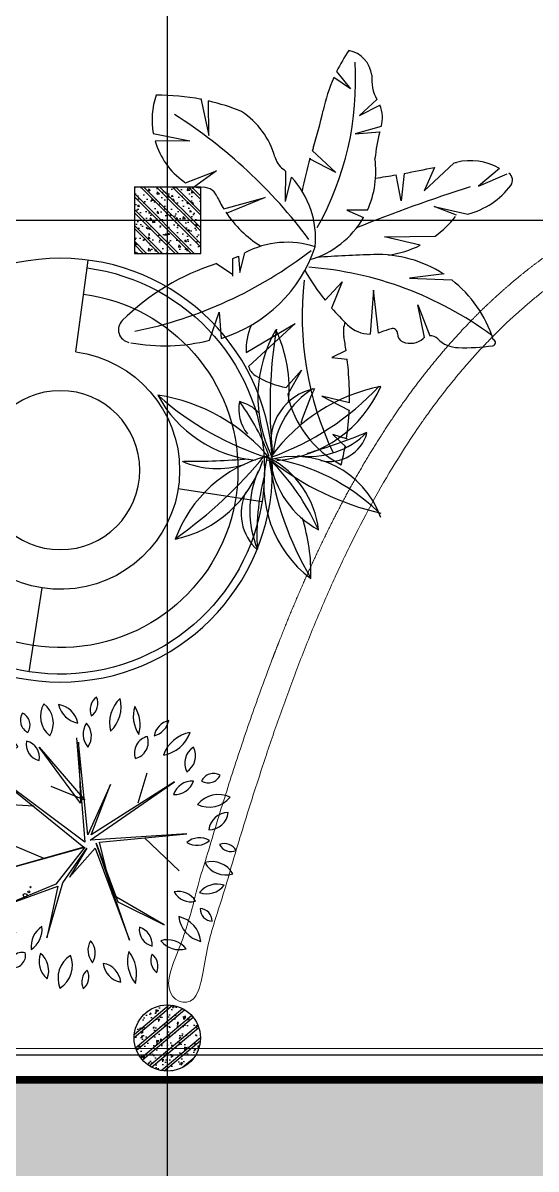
# Model space of a CAD drawing. Header units: millimetres. Extents: x -1030105 to 906887, y -616134 to 1220667.
# Drawn here: x -77481 to -73610, y 503731 to 512385 of the extents above; entities that cross this region are included whole.
import ezdxf
from ezdxf.enums import TextEntityAlignment as Align

# ---------------------------------------------------------------- set-up
doc = ezdxf.new("R2010")
doc.units = ezdxf.units.MM
doc.header["$MEASUREMENT"] = 0
for name, pattern in [('CENTER', [2, 1.25, -0.25, 0.25, -0.25]), ('DASH', [0.35, 0.25, -0.1]), ('DASHED', [0.75, 0.5, -0.25])]:
    doc.linetypes.add(name, pattern=pattern)
for name, color, linetype in [('A-Column', 4, 'Continuous'), ('A-Furniture', 143, 'Continuous'), ('A-Tree', 98, 'Continuous'), ('XR-BC-zColumn$0$LBC - BEACH CLUB - 240809 DG Rev$0$DA-WALL-PATT', 8, 'Continuous'), ('XR-BC-zColumn$0$LBC - BEACH CLUB - 240809 DG Rev$0$LBC - BEACH CLUB - COLUMN$0$Col 2FL$0$Col 2FL$0$S-Hatch', 8, 'Continuous')]:
    doc.layers.add(name, color=color, linetype=linetype)
doc.layers.add('A-Door', color=33, linetype='Continuous', lineweight=9)
doc.layers.add('A-Wall', color=6, linetype='Continuous', lineweight=9)
doc.styles.add('Arial_Bold', font='arialbd.ttf')

# ---------------------------------------------------------------- blocks, each defined once
blk = doc.blocks.new('ggsr4')
for p, q in [((141787.6149441784, 1126238.817089227), (141657.8879511586, 1126865.531463788)), ((141076.6590615175, 1125540.14210786), (140402.4667030057, 1125677.972927699)), ((142851.3606173397, 1125539.928583934), (143478.0749919012, 1125669.655576955)), ((142131.9316535657, 1124472.179586343), (142247.0520983315, 1123842.618403299))]:
    blk.add_line(p, q)
at = {"color": 0}
blk.add_circle((141970.0435281128, 1125357.5), 599.9999999999999, dxfattribs=at)
for centre, radius in [((141970.0435281128, 1125357.5), 1540.00000000025), ((141970.0435281125, 1125357.5), 1339.99999999988), ((141970.0435281126, 1125357.5), 899.9999999999624)]:
    blk.add_arc(centre, radius, 280.3625194718198, 168.445755736179, dxfattribs=at)
at = {"layer": 'A-Furniture', "color": 8, "linetype": 'Continuous', "ltscale": 50}
blk.add_line((142247.0520983316, 1123842.618403298), (142257.8446400284, 1123783.597042388), dxfattribs=at)
blk.add_circle((141970.0435281126, 1125357.5), 1600, dxfattribs=at)
blk.add_arc((141970.0435281125, 1125357.5), 1540.000000000074, 280.3625194718198, 168.445755736179, dxfattribs=at)
blk = doc.blocks.new('FUR')
at = {"layer": 'A-Furniture', "color": 8, "linetype": 'DASH', "lineweight": 9, "ltscale": 1000, "const_width": 50}
blk.add_lwpolyline([(-33574.116996225, 38198.03701352875), (-3.274180926382542e-10, 38211.88251353393), (0, 0), (-7049.126603505938, -1.164153218269348e-10, -0.3011393681377011), (-23981.73349209089, -18888.11748647457), (-49064.43265007329, -18888.11748647457, -0.06124952190979967), (-52473.9447657284, -15923.13210822688), (-52473.9447657284, -15923.13210822688, -0.127607782766149), (-56769.0085550223, -7888.247632739716), (-57047.06649999994, -6235.426486474578, -0.1924218543560013), (-53256.03130311794, 9916.925028712954), (-55726.52506250713, 11649.12232822133, -0.09220963238652186), (-52805.8425345454, 17542.93784715806, -0.09579334497253111), (-54512.04080293298, 23938.01559452759, -0.1077169431674273), (-53957.97341630229, 28268.68321032356, -0.2285839789093287), (-47025.84992466056, 33492.16687116434, 0.2045490622853214), (-42688.61020563537, 36230.61212708103, 0.1311708844373413), (-42047.51066320275, 38025.4441493589, -0.3035398224954187), (-39524.66233420366, 41042.55836063065, -0.3273425619805889)], format="xyb", close=True, dxfattribs=at)
at = {"layer": 'A-Furniture', "xscale": -1, "rotation": 182.8269729975592}
blk.add_blockref('ggsr4', (-229801.818794924, 1102697.485876714), dxfattribs=at)
blk = doc.blocks.new('TƯỜNG NÔI THẤT')
at = {"layer": 'A-Wall'}
blk.add_rational_spline([(27520.07527750866, 4411.591091000941), (28595.87712050865, 4572.390924306121), (29644.61915866718, 4861.088567511411), (30651.15349265076, 5273.514107828029), (30678.1185857127, 5212.517315275152), (30705.08367880026, 5151.52052273252), (30732.04877188783, 5090.523730189889), (29709.10828477227, 4670.89963004028), (28643.15646410614, 4377.235976134776), (27549.64078738025, 4213.788460518233), (26101.40079037832, 3957.33141718246), (22438.48945275813, 3308.696236831369), (21395.55378024629, -418.1772644394077), (20764.97347645921, -2671.521441407735), (20709.21515702452, -2630.95824437344), (20642.024129788, -2615.475059987744), (20574.13704905169, -2627.545992384432), (20628.92193553306, -2415.548341866117), (20685.54598248836, -2213.20317934046), (20802.65055136415, -1801.446663992247), (20863.19432890126, -1592.079624931561), (20987.53854205797, -1176.313692450291), (21051.33878620891, -969.9146889667027), (21183.81280298569, -561.8735594047466), (21252.48629608827, -360.2311797323637), (21396.35847528599, 36.5173383532092), (21471.55684837469, 231.6240006643347), (21630.17442561308, 613.5199814792722), (21713.59345252646, 800.310271857772), (21862.25348660808, 1105.908327169484), (21924.82646559713, 1227.425575917354), (22055.17236039402, 1465.169754122966), (22122.94543323718, 1581.39696743479), (22264.26725133293, 1807.953189966734), (22337.81631566302, 1918.282492805971), (22491.26719630798, 2132.405172081897), (22571.16952838469, 2236.1987548701), (22737.89293639144, 2436.574494925095), (22824.71469000148, 2533.156620128546), (23005.81370286734, 2718.392926616827), (23100.09164186478, 2807.046682062093), (23247.92513444315, 2933.912829102948), (23298.52069028911, 2975.359255428542), (23375.9724644197, 3035.796886322554), (23402.04942682324, 3055.654090196709), (23441.55935056678, 3084.997662548325), (23454.79506953554, 3094.705147836823), (23481.39878921022, 3113.971172514604), (23494.76888951163, 3123.531086707721), (23525.69658477524, 3145.362957993872), (23543.29397930889, 3157.578641678439), (23599.07768433825, 3195.66732043121), (23637.62285791595, 3221.057706725551), (23796.69770256995, 3322.248634149088), (23920.92878020226, 3393.009614545619), (24176.50738991801, 3524.597018643282), (24307.85601011843, 3585.425051162951), (24576.61661057638, 3698.490820015315), (24714.02978952925, 3750.729254017817), (25035.26413915442, 3862.286608741735), (25220.80725880746, 3919.142872597324), (25598.35685225674, 4023.429750639945), (25790.36518857321, 4070.859788694885), (26178.81519913654, 4158.969020969002), (26375.25773087988, 4199.647527605761), (26770.53016057138, 4276.852473796462), (26969.36039447979, 4313.378446053714), (27283.83608768792, 4369.831050672336), (27399.37868782689, 4390.291361049283), (27514.76697948054, 4410.72453522915)], [0.9999999999999999, 0.9951853748642641, 0.9951853748642641, 0.9999999999999999, 1, 1, 1, 0.995169425987416, 0.995169425987416, 0.9999999999999999, 1, 1, 1, 1, 0.9467356741731842, 0.9467356741731842, 1, 1, 1, 1, 1, 1, 1, 1, 1, 1, 1, 1, 1, 1, 1, 1, 1, 1, 1, 1, 1, 1, 1, 1, 1, 1, 1, 1, 1, 1, 1, 1, 1, 1, 1, 1, 1, 1, 1, 1, 1, 1, 1, 1, 1, 1, 1, 1, 1, 1, 1, 1, 1, 1], degree=3, knots=[0, 0, 0, 0, 0.2405102445079637, 0.2405102445079637, 0.2405102445079637, 1.240510244507964, 1.240510244507964, 1.240510244507964, 1.481418997078811, 1.481418997078811, 1.481418997078811, 4130.569281103339, 10444.83526605278, 10444.83526605278, 10444.83526605278, 10445.6401693434, 10445.6401693434, 10445.6401693434, 11011.8907390726, 11011.8907390726, 11600.9880989447, 11600.9880989447, 12190.08545881681, 12190.08545881681, 12779.18281868892, 12779.18281868892, 13368.28017856102, 13368.28017856102, 13957.37753843313, 13957.37753843313, 14358.91276974955, 14358.91276974955, 14760.44800106597, 14760.44800106597, 15161.98323238239, 15161.98323238239, 15563.51846369881, 15563.51846369881, 15965.05369501523, 15965.05369501523, 16366.58892633165, 16366.58892633165, 16569.23715148006, 16569.23715148006, 16670.56126405427, 16670.56126405427, 16721.22332034137, 16721.22332034137, 16771.88537662847, 16771.88537662847, 16837.880819917, 16837.880819917, 16979.92268348018, 16979.92268348018, 17417.52037294608, 17417.52037294608, 17855.11806241199, 17855.11806241199, 18292.71575187789, 18292.71575187789, 18859.53921317009, 18859.53921317009, 19426.36267446229, 19426.36267446229, 19993.18613575449, 19993.18613575449, 20560.00959704669, 20560.00959704669, 20888.9940163991, 20888.9940163991, 20888.9940163991, 20888.9940163991], dxfattribs=at)
blk = doc.blocks.new('CAY8')
at = {"color": 0, "linetype": 'ByBlock'}
for centre, radius in [((308.871727297048, 634.0487209166113), 2.81873166861981), ((331.5741172537182, 627.7466843330785), 4.545372486394402), ((350.4927755512927, 612.6217852167556), 8.822843673474523)]:
    blk.add_circle(centre, radius, dxfattribs=at)
blk = doc.blocks.new('12PPLT11')
at = {"color": 0, "linetype": 'ByBlock'}
for p, q in [((-0.04409608227797435, 0.3483338719713629), (-0.0159519989446153, -0.0034782946952987)), ((-0.1695719156113071, 0.3166707053046594), (-0.0159519989446153, 0.1384192053046434)), ((-0.03002408227791875, 0.127864871971326), (-0.1695719156113071, 0.3166707053046594)), ((-0.03706008227789681, 0.334261371971337), (-0.03002408227791875, 0.127864871971326)), ((-0.005397998944658866, 0.02114853863798771), (-0.03706008227789681, 0.334261371971337)), ((-0.3185010822779759, 0.2228541219713236), (-0.01946999894460077, -0.01989621136198139)), ((-0.0159519989446153, -0.0034782946952987), (-0.3185010822779759, 0.2228541219713236)), ((0.001638084388794425, 0.003557955304671623), (0.2865970843887453, 0.200572705304694)), ((0.2865970843887453, 0.200572705304694), (0.005156084388772797, 0.02114853863798771)), ((0.1635491677220671, 0.1290376219713494), (0.1940385843887569, 0.2310631219712889)), ((-0.0159519989446153, 0.1384192053046434), (-0.1297010822779612, 0.1841547886379828)), ((0.07082566772203336, 0.19119103863801), (-0.005397998944658866, 0.02114853863798771)), ((0.005156084388772797, 0.02114853863798771), (0.07082566772203336, 0.19119103863801)), ((-0.1870794156112652, 0.1184832053046989), (-0.283238415611315, 0.1243467886380358)), ((0.3276405010553916, 0.02466662197130631), (0.001638084388794425, 0.003557955304671623)), ((0.03330016772201816, -0.0034782946952987), (0.3276405010553916, 0.02466662197130631)), ((0.1846572510553486, 0.01176687197136062), (0.3019243343886799, -0.0996402946953765)), ((-0.3665805822779404, -0.1172309613619973), (-0.0159519989446153, -0.01989621136198139)), ((-0.01946999894460077, -0.01989621136198139), (-0.3665805822779404, -0.1172309613619973)), ((-0.1507265822779047, -0.05976829469537392), (-0.283238415611315, -0.0034782946952987)), ((-0.0159519989446153, -0.01989621136198139), (-0.1132836656112204, -0.1442032113619689)), ((-0.08983024894462233, -0.1406850446953172), (-0.008915998944651449, -0.02341437802863311)), ((-0.0675494989445724, -0.1207490446953727), (0.01922808438871471, -0.02341437802863311)), ((-0.008915998944651449, -0.02341437802863311), (-0.0675494989445724, -0.1207490446953727)), ((0.01922808438871471, -0.02341437802863311), (0.1341498343887295, -0.3330090446953307)), ((0.02274616772206173, -0.006996461362007267), (0.09545175105541404, -0.2040112946953059)), ((0.1341498343887295, -0.3330090446953307), (0.02274616772206173, -0.006996461362007267)), ((0.0778616677221251, -0.1805571280286813), (0.03330016772201816, -0.0034782946952987)), ((-0.1132836656112204, -0.1442032113619689), (-0.2973929989445878, -0.2216018780286504)), ((-0.2973929989445878, -0.2216018780286504), (-0.1062476656112494, -0.1512394613619676)), ((-0.1437730822779031, -0.3259727946953035), (-0.08983024894462233, -0.1406850446953172)), ((-0.1062476656112494, -0.1512394613619676), (-0.1437730822779031, -0.3259727946953035)), ((0.2514169177220467, -0.2814099613620158), (0.0778616677221251, -0.1805571280286813)), ((0.09545175105541404, -0.2040112946953059), (0.2514169177220467, -0.2814099613620158))]:
    blk.add_line(p, q, dxfattribs=at)
for centre, radius, start, end in [((0.05434758438878617, 0.4430904553046844), 0.05243733333333332, 125.4093320015279, 202.7100879987564), ((-0.024407165611251, 0.4655842053046513), 0.05243733333333332, 305.409332001528, 22.71008799875637), ((0.1814316677221086, 0.3992276219713347), 0.1137750833333333, 133.8116859996644, 194.3077339994046), ((-0.007579748944635867, 0.4532126219713177), 0.1137750833333333, 313.8116859996644, 14.3077339994046), ((-0.1878847489446116, 0.4071567053046294), 0.04510308333333333, 146.8150689989245, 244.0193430010408), ((-0.2453901656112905, 0.3912984553046215), 0.04510308333333333, 326.8150689989245, 64.01934300104078), ((-0.08176558227796704, 0.420931788638029), 0.08348141666666667, 149.4737229994703, 231.7585849989431), ((-0.2053491656113238, 0.3977677053046307), 0.08348141666666667, 329.4737229994703, 51.7585849989431), ((-0.02436366561131109, 0.4785027053046633), 0.08172058333333332, 192.3059549989146, 259.6848969995538), ((-0.1188395822779285, 0.3806856219713097), 0.08172058333333332, 12.30595499891467, 79.68489699955371), ((0.2617562510554379, 0.4217917886380178), 0.1143496666666667, 163.4642289982347, 212.7905639989496), ((0.05600716772210035, 0.3924089553046883), 0.1143496666666667, 343.4642289982347, 32.79056399894964), ((0.04495741772211659, 0.3605282886380223), 0.06638033333333333, 145.5247849991495, 220.8327339997949), ((-0.05998941561131232, 0.3546998719712917), 0.06638033333333333, 325.5247849991495, 40.83273399979491), ((0.200975001055447, 0.4205376219713344), 0.0671975, 284.1003569999932, 348.4650159990404), ((0.2831860843887171, 0.3419275386379752), 0.0671975, 104.1003569999932, 168.4650159990404), ((-0.2939323322779117, 0.2921076219713541), 0.05821033333333332, 25.45365099960478, 116.6851970002433), ((0.2086239177220932, 0.2974604553047016), 0.05733175, 103.8913860003663, 198.9039470001594), ((0.1406201677220906, 0.3345408719713419), 0.05733175, 283.8913860003663, 18.90394700015941), ((0.3598354177220173, 0.250708288638009), 0.1178019166666666, 100.3005050002654, 160.4476489979855), ((0.2277621677220623, 0.40603612197134), 0.1178019166666666, 280.3005050002654, 340.4476489979855), ((-0.2833924156112744, 0.3263592886380025), 0.081791, 183.318928997754, 263.1903649993824), ((-0.3747442489445802, 0.2404101219713652), 0.081791, 3.318928997754036, 83.1903649993824), ((-0.2675138322779276, 0.3691355386380337), 0.05821033333333332, 205.4536509996048, 296.6851970002433), ((-0.1574909156112199, 0.326555455304657), 0.05570899999999999, 168.8066020017208, 257.6390980000355), ((-0.224065748944561, 0.2829521219713342), 0.05570899999999999, 348.8066020017208, 77.6390980000354), ((0.3845051677220681, 0.2631555386379887), 0.06404974999999999, 122.5817349989141, 207.1799880000926), ((0.2930371677221117, 0.2878682053046759), 0.06404974999999999, 302.5817349989142, 27.17998800009267), ((-0.3769142489445656, 0.2481650386380068), 0.03687258333333333, 163.4933460002688, 274.4697340005599), ((-0.409393665611212, 0.2218811219713643), 0.03687258333333333, 343.4933460002688, 94.46973400055995), ((0.3454191677220635, 0.1362267886379982), 0.06633966666666666, 86.02821899989966, 161.3697620011935), ((0.2871507510553784, 0.2235999553046781), 0.06633966666666666, 266.0282189998997, 341.3697620011936), ((0.4176426677220206, 0.1840275386380199), 0.04460749999999999, 59.98145399876235, 155.6675900021344), ((0.399313917722111, 0.2410311219713037), 0.04460749999999999, 239.9814539987623, 335.6675900021344), ((-0.3989077489445663, 0.08020112197135632), 0.08471958333333332, 69.72013800043797, 135.6489100009364), ((-0.4301238322778929, 0.2188924553046832), 0.08471958333333332, 249.720138000438, 315.6489100009364), ((-0.3491485822779623, 0.1264337886379963), 0.06314383333333333, 22.57230599832171, 98.33354300052417), ((-0.2999935822779207, 0.213148538637995), 0.06314383333333333, 202.5723059983217, 278.3335430005242), ((0.4344767510553993, 0.0653373719713386), 0.09187275, 64.73526299976963, 140.5781150001319), ((0.4027173343887398, 0.2067636219713336), 0.09187275, 244.7352629997696, 320.5781150001318), ((-0.4111429156113218, 0.1333121219713576), 0.07996766666666667, 210.9482359987117, 290.5783939994005), ((-0.4516179989445845, 0.01732262197131718), 0.07996766666666667, 30.9482359987117, 110.5783939994005), ((0.4672332510553971, 0.03076528863800831), 0.06592175, 90.25287399973678, 173.5220829983265), ((0.4014415010553876, 0.1041237053046871), 0.06592175, 270.2528739997368, 353.5220829983265), ((-0.4458463322779451, 0.05967703863802853), 0.06300191666666666, 224.2576500004793, 288.5926609999777), ((-0.4708814156113021, -0.04400487802865882), 0.06300191666666666, 44.25765000047925, 108.5926609999777), ((0.3703698343887254, -0.05344996136199143), 0.06502333333333332, 58.87476399947934, 131.2135239983133), ((0.3611393343887812, 0.05112703863801471), 0.06502333333333332, 238.8747639994794, 311.2135239983133), ((-0.3733484989445515, 0.04283153863798361), 0.06992266666666666, 240.5094850007264, 309.2919899988486), ((-0.3634898322778781, -0.07214696136196608), 0.06992266666666666, 60.50948500072646, 129.2919899988486), ((0.4770610843887724, 0.009814455304649528), 0.04464991666666666, 208.1981359996358, 292.1917869995008), ((0.4545749177220912, -0.05262612802863487), 0.04464991666666666, 28.19813599963577, 112.1917869995009), ((-0.3813518322779075, -0.1379567946952989), 0.09234183333333335, 100.8761590000109, 165.4479129982681), ((-0.4881549156112897, -0.02407187802867838), 0.09234183333333335, 280.8761590000109, 345.447912998268), ((0.4592742510553762, -0.03232529469534029), 0.08137058333333333, 209.1951969987626, 286.7189009994869), ((0.4116491677220964, -0.1499477113620458), 0.08137058333333333, 29.19519699876264, 106.7189009994869), ((-0.4068282489446347, -0.2036111280286832), 0.07279833333333333, 54.97446300017218, 151.3792250010594), ((-0.4289492489446047, -0.109125711361969), 0.07279833333333333, 234.9744630001721, 331.3792250010594), ((0.4293947510553835, -0.2198573780286779), 0.07530733333333332, 71.37116599942652, 141.7535400009083), ((0.3943076677220461, -0.1018769613620236), 0.07530733333333332, 251.3711659994265, 321.7535400009083), ((-0.3462229156112855, -0.1535553780286705), 0.06249758333333334, 267.1724340003306, 337.236468999614), ((-0.2916762489445546, -0.2401590446953321), 0.06249758333333334, 87.17243400033057, 157.236468999614), ((0.3003038343887283, -0.2335269613619744), 0.06442966666666666, 28.80716499953392, 103.9198800004392), ((0.3412605843886993, -0.1399431280286763), 0.06442966666666666, 208.8071649995339, 283.9198800004392), ((-0.3944963322779813, -0.2736659613620134), 0.05835274999999999, 71.81924599980185, 140.0817599987332), ((-0.421043582277882, -0.1807817113619876), 0.05835274999999999, 251.8192459998019, 320.0817599987332), ((0.4147226677221241, -0.2277722946953702), 0.04222583333333333, 179.2557220021193, 267.6286589995032), ((0.3707532510553548, -0.2694134613619781), 0.04222583333333333, 359.2557220021192, 87.62865899950317), ((-0.296434582277918, -0.307076711362015), 0.06498733333333333, 113.47529200124, 203.4559599996687), ((-0.3819396656112986, -0.2733360446953554), 0.06498733333333333, 293.47529200124, 23.45595999966874), ((0.396700584388789, -0.2431779613619938), 0.0967875, 186.54868600067, 256.8911319995395), ((0.2785930010553557, -0.3484816280286509), 0.0967875, 6.54868600067002, 76.89113199953944), ((-0.3360968322779172, -0.2936292946953358), 0.08883749999999999, 271.6327640001786, 352.0267889979866), ((-0.2455868322779224, -0.3947534613619723), 0.08883749999999999, 91.63276400017855, 172.0267889979866), ((-0.1170221656112673, -0.3550754613619915), 0.07992766666666666, 122.8873140000795, 186.7253339983677), ((-0.2397997489446198, -0.2973172946953753), 0.07992766666666666, 302.8873140000795, 6.725333998367705), ((0.2261086677220874, -0.2966867113619855), 0.05859191666666665, 173.6499809978664, 254.651444999303), ((0.1523675010554371, -0.346708544695332), 0.05859191666666665, 353.6499809978664, 74.651444999303), ((0.05743191772206302, -0.3677345446953382), 0.06279416666666666, 148.7876610017853, 221.5977109985612), ((-0.0432319156112726, -0.3768827113619864), 0.06279416666666666, 328.7876610017854, 41.5977109985612), ((0.3027370010554549, -0.2848042946953342), 0.08059875, 218.6962139995009, 286.2415449998232), ((0.2623744177220715, -0.4125760446952995), 0.08059875, 38.6962139995009, 106.2415449998232), ((-0.2261904989445611, -0.4156024613619707), 0.04104691666666667, 76.54190600001937, 193.4774259998473), ((-0.2565539989445824, -0.3852491280286472), 0.04104691666666667, 256.5419060000193, 13.4774259998473), ((-0.09402816561123473, -0.4049786280286582), 0.07587533333333334, 159.1169870000139, 230.3606239999304), ((-0.2133241656113043, -0.4363617113620251), 0.07587533333333334, 339.1169870000139, 50.36062399993038), ((-0.01558799894461771, -0.4613768780286875), 0.09055483333333332, 122.1169889999252, 201.7275270020464), ((-0.147852748944608, -0.4182029613620273), 0.09055483333333332, 302.1169889999251, 21.72752700204642), ((0.2511479177220437, -0.4026752113620091), 0.1233375833333333, 165.2071099987095, 218.3217489999709), ((0.0351348343887139, -0.4476627113619998), 0.1233375833333333, 345.2071099987095, 38.32174899997089), ((0.2598737510553448, -0.4013252113620354), 0.05361883333333333, 156.775419000459, 231.2879719996091), ((0.1770663343887691, -0.4220201280286631), 0.05361883333333333, 336.7754190004591, 51.28797199960912), ((0.1166494177221082, -0.4051363780286863), 0.07050225, 185.3195600014627, 260.4189679995899), ((0.03471625105544263, -0.4811915446953492), 0.07050225, 5.319560001462722, 80.41896799958994), ((0.02581150105539365, -0.4742419613620257), 0.05212266666666666, 129.7475050001382, 206.0709009984855), ((-0.05433524894465336, -0.457073461361972), 0.05212266666666666, 309.7475050001382, 26.07090099848551)]:
    blk.add_arc(centre, radius, start, end, dxfattribs=at)
blk = doc.blocks.new('C2')
at = {"layer": 'A-Tree', "color": 8}
for centre, radius, start, end in [((597.8066810533492, 647.4478162748856), 512.9644939609045, 150.2411395785226, 205.8089924024951), ((1840.520802863575, 614.663511470193), 1710.013328275341, 170.2399811561488, 186.1147769933549), ((-319.6332879893016, 679.0836772795301), 522.1291424384847, 354.3326332317999, 25.28039436258732), ((-394.1196820032856, -16.28424253803678), 678.7830739472802, 39.14999690914021, 81.38898289978646), ((119.8017681216515, 874.5129376781988), 467.1576890094693, 208.0484010644241, 264.6491229276512), ((473.6763151883424, 1516.111589349457), 1152.672504959493, 228.5744525952278, 252.384215517872), ((339.0637494305702, 477.7074091385002), 205.6003621570023, 101.4267094931179, 190.9876748326544), ((-212.9250783589523, 1393.706720260845), 1033.274465553102, 289.6317747364299, 316.9415872008503), ((678.9583471508013, 29.49553686170839), 671.2071327478785, 101.2486208017848, 143.9898653391894), ((460.7013213895043, 408.7795932609588), 318.5844515836241, 121.9055202391609, 175.1858926215441), ((119.8017681216515, 874.5129376781988), 467.1576890094693, 274.4072576754843, 336.4430840679565), ((1238.200356553214, 234.6638037646771), 1039.70912533752, 154.6853166608095, 162.4500908880103), ((161.3379898599887, 602.3140435382957), 148.8271279052569, 169.1166209036329, 218.9555886236376), ((-17.29247572167515, 489.9658467163681), 144.1551195271773, 42.83736663617832, 76.97863792041294), ((-675.6265686209008, 122.8727199833374), 857.8705761906325, 20.51383794556775, 36.02424014850644), ((278.738285768326, 727.5477068470209), 304.278219035058, 261.6388708216413, 315.6255062312309), ((-362.4759722851959, 2596.584024063079), 2251.977424759328, 286.3355012364549, 292.4150150611594), ((354.8739890010984, 551.3400760767981), 146.7974213737446, 257.3556793837414, 344.3532487187752), ((-319.6332879893016, 679.0836772795301), 522.1291424384847, 330.7697376170311, 331.9367160107736), ((240.827546373308, -57.77903458592482), 496.9278064683223, 104.1284180658103, 160.1467714826719), ((-321.3298327564044, 547.7226396792103), 446.9018688599547, 282.2423311989974, 341.7320937913137), ((-1212.861913616427, 1507.635573408741), 1708.312600899444, 305.4463593761205, 320.7381539293926), ((-67.36023888764612, 715.2663625454297), 337.6292509965691, 246.7315023999685, 287.3970904032515), ((-189.9491252961816, 3449.078696529206), 3043.983831225277, 269.91002825064, 274.5019943887826), ((553.2720437054159, 318.8653606564039), 446.3301478634169, 166.3602607862572, 232.9473873304876), ((222.8508834598761, 78.65597689687274), 344.823888887098, 19.43419249484991, 107.435705152585), ((-34.96195786917815, 106.5881998699042), 350.9507541514024, 6.507278463115689, 62.36089659900944), ((1308.343660235485, 576.0264644791023), 1192.382886922759, 188.0958949225132, 210.722578142023), ((486.077814778153, 461.5422813013429), 359.2264137293816, 188.5552242675603, 241.3288961956136), ((-509.9640583559885, -226.3472040423658), 903.3571745151023, 24.75992225526024, 44.64727991474892), ((776.6502670997143, 1214.233641913161), 1030.057604216278, 231.5416259423199, 257.1763624081367), ((18.22038746716134, -322.4153765899828), 747.4321797232111, 46.14831984268555, 80.37107364285058), ((423.9871086181593, 217.0607059827889), 369.8270333400882, 155.9892964331983, 202.8399613678449), ((921.5218744179001, 133.2178408322507), 840.488187284618, 165.0603950652925, 184.073746994936), ((207.7481049136404, 208.9563885416137), 186.2569995667042, 154.5275994809214, 228.0163014909153), ((-394.1196820032856, -16.28424253803678), 678.7830739472802, 358.2221592825441, 17.85830694949557)]:
    blk.add_arc(centre, radius, start, end, dxfattribs=at)
blk = doc.blocks.new('CAYMB 10')
at = {"layer": 'A-Tree', "color": 8}
for p, q in [((238.715650649654, 579.6182638052269), (176.2852105110796, 621.9426230803365)), ((186.5644689614419, 644.1267185458564), (238.715650649654, 579.6182638052269)), ((-325.4732582218421, 543.3802454902325), (-294.8787547032553, 403.6489095685538)), ((-294.8787547032553, 403.6489095685538), (-296.0700989094476, 533.3855430782423)), ((338.564589164569, 539.16627220792), (273.4787241728045, 478.8985422675032)), ((273.4787241728045, 478.8985422675032), (351.6973314038187, 519.0277307261131)), ((354.6887124035857, 436.4759908806882), (256.0971874112147, 409.436666262045)), ((-504.6410117267806, 410.2891123816371), (-367.1667000502202, 382.5110154846916)), ((256.0971874112147, 409.436666262045), (349.4150796181493, 417.0474113345845)), ((-367.1667000502202, 382.5110154846916), (-497.7112205417216, 381.2806026079925)), ((183.0947374099342, 263.5667217111913), (84.90115182858426, 315.0707048501936)), ((95.00687250689953, 345.8953323567985), (183.0947374099342, 263.5667217111913)), ((-382.8970907971379, 224.2380090198712), (-266.6688206082326, 269.7755907949759)), ((-266.6688206082326, 269.7755907949759), (-353.1145183928893, 206.6125474648434)), ((-5.726964698173106, 153.5171867363388), (-4.586229609965812, 268.6250645958353)), ((441.2394350631512, 260.0119577894802), (429.9125403692451, 155.9008114330354)), ((516.8202095194138, 194.1048419061699), (628.9105254643946, 299.2352224754868)), ((555.2693992947607, 282.7517265723436), (516.8202095194138, 194.1048419061699)), ((800.4230135336256, 279.0056476828177), (721.9223257167323, 211.4703137571923)), ((-5.726964698173106, 153.5171867363388), (16.58627978124423, 245.8723320083227)), ((429.9125403692451, 155.9008114330354), (410.6450369797385, 254.5554818508099)), ((721.9223257167323, 211.4703137571923), (830.1820690810855, 258.7901719139772)), ((-239.0395701728121, 125.7578780322219), (-83.30427484225947, 169.3706028317101)), ((-83.30427484225947, 169.3706028317101), (-230.1945371221227, 108.2228984822286)), ((639.1660111839155, 102.2385455899639), (555.0595933263976, 135.0622490113601)), ((555.0595933263976, 135.0622490113601), (681.5390205197909, 106.4200763733825)), ((224.8104241719266, 121.1698715304956), (287.8681593717483, 92.92873885919107)), ((302.5589965510007, 121.1698715304956), (224.8104241719266, 121.1698715304956)), ((367.3390138906543, 20.45014999277191), (557.821376568143, 22.51869702967815)), ((502.3600309251924, -11.08403195551364), (367.3390138906543, 20.45014999277191)), ((-178.1426882858214, -114.288502944808), (-159.5715427216055, -40.07258242834359)), ((-204.9676791954407, -122.5347193139023), (-266.8714977428608, -81.30365087109385)), ((-204.9676791954407, -61.71889313741121), (-183.3013383952493, -52.44190028059529)), ((-204.196477882826, -127.3310654973029), (-204.9676791954407, -61.71889313741121)), ((-183.3013383952493, -52.44190028059529), (-178.1426882858214, -114.288502944808)), ((592.8495588197547, -119.3980054862914), (461.1993036085332, -135.8390776687302)), ((143.0218579590146, -218.2304025689373), (207.4288874103659, -149.7314513499732)), ((207.4288874103659, -149.7314513499732), (167.9309039485815, -248.3851391418721)), ((461.1993036085332, -135.8390776687302), (620.7195718503935, -142.2139893168933)), ((325.6233271286619, -180.9892968822387), (312.6852061285172, -346.4441596715478)), ((344.8166955182969, -342.6124404388829), (325.6233271286619, -180.9892968822387)), ((492.4860668478213, -236.5587992064538), (537.8115905059676, -353.2512321577524)), ((517.8181643989083, -359.7277302780421), (492.4860668478213, -236.5587992064538)), ((-292.6647569071356, -369.9211299706367), (-256.5541889067972, -263.7511294005672)), ((-256.5541889067972, -263.7511294005672), (-248.3003521786304, -362.705690089264)), ((-154.7948591960012, -416.325845527288), (30.13723149732687, -306.0206752118538)), ((30.13723149732687, -306.0206752118538), (-145.4918600437231, -469.1739831443992)), ((222.3969005242834, -408.9304565185448), (169.1895109322213, -434.5251517113065)), ((169.1895109322213, -434.5251517113065), (226.6550938068394, -441.4842379083857)), ((-3.263954783440568, -548.2255597366602), (54.47138149777311, -483.1484652950312)), ((54.47138149777311, -483.1484652950312), (2.097332070159609, -573.529118141334)), ((130.9501344540622, -580.3950924625387), (235.0827775355865, -635.3031904057134)), ((235.6481149397878, -606.5453954523546), (130.9501344540622, -580.3950924625387)), ((172.6658212160692, -726.2650370134506), (223.3993703480519, -774.2839783391682)), ((227.2855263771635, -743.4153645457118), (172.6658212160692, -726.2650370134506))]:
    blk.add_line(p, q, dxfattribs=at)
for centre, radius, start, end in [((779.4988287719461, 355.9101373694721), 659.2722902632004, 146.0189635815314, 154.0763021309827), ((209.9180833415012, 616.2268724779133), 110.5597618613785, 7.543113912344272, 78.04736568714452), ((-871.4777567913261, 608.5862301258021), 1129.855552588643, 330.67245302648, 3.641032922973614), ((779.4988287719461, 355.9101373694721), 659.2722902632004, 156.201305661175, 167.6168316650024), ((478.4198393823172, 616.0173225902254), 159.5793688367412, 174.706298392514, 208.7889803306433), ((-221.7666346176411, 462.5324904182926), 287.6582760387117, 161.2205659913778, 190.4639080002395), ((-484.4715234372707, -269.5221160924993), 824.7155909276798, 78.82497402445534, 90.66972910121446), ((-484.4715234372707, -269.5221160924993), 824.7155909276798, 67.69490835147803, 76.79451232428683), ((-1459.690843628166, -1138.771680419974), 1923.468895043192, 36.70351893037481, 57.46954700200074), ((-338.8007119102695, 239.5967835061019), 304.0756695246674, 15.84499370040856, 56.61069613927844), ((-1542.902939352862, 865.8081009959569), 1718.446344457842, 342.7300337644285, 347.6168316650025), ((236.755102414405, 470.2114022054593), 122.6638091375199, 344.0084059050306, 22.93603431214617), ((1039.005968139434, 240.2970391763374), 711.882214688397, 164.0084059050306, 164.110091381332), ((1039.005968139434, 240.2970391763374), 711.882214688397, 165.6238916327764, 173.8497337395827), ((-221.7666346176411, 462.5324904182926), 287.6582760387117, 196.4070659168597, 234.1870524300158), ((1704.152454995899, -143.6701514924644), 1681.908795261614, 162.7300337644285, 163.0792001669171), ((41.96888153787586, 347.6667464350467), 91.73312292712151, 195.8449937004085, 230.5605807165402), ((1704.152454995899, -143.6701514924644), 1681.908795261614, 164.0749999253743, 168.4283775462131), ((-12.67507818593003, 267.2108032992692), 347.4197398351678, 335.1427602876785, 8.16711169028393), ((690.6355624774296, 85.37655267835362), 222.5882091254535, 60.44681838818225, 103.548294695203), ((-231.766255730181, 14.88319813268026), 339.1680436945305, 47.95141662230789, 50.56058071654016), ((-209.9366539784678, 3822.649371958105), 3621.659239046866, 280.358138861941, 282.1977283526998), ((-209.9366539784678, 3822.649371958105), 3621.659239046866, 283.3980360557906, 283.548294695203), ((817.511440649323, 234.4921467081294), 32.59454687060725, 323.1476556933032, 55.43795290225658), ((-320.7347799850104, 322.0762417442747), 115.8636308787558, 233.2324526345538, 237.5887007438244), ((-231.766255730181, 14.88319813268026), 339.1680436945305, 354.6007765778234, 42.92545712248191), ((-209.9366539784678, 3822.649371958105), 3621.659239046866, 278.6352431112115, 279.8664868686059), ((-320.7347799850104, 322.0762417442747), 115.8636308787558, 255.9290285283741, 267.0909563796757), ((-315.6195761270646, 151.8575429006014), 55.60237919803038, 24.20546519525691, 101.4053945023518), ((128.8901085334655, 351.6790820074966), 431.7552997689148, 204.2054651952569, 211.5513251737923), ((2261.033439234685, -4819.460737201036), 5267.70064518032, 107.3413043199353, 112.3058230292931), ((607.9519777596288, 391.5614522692631), 294.4837128093322, 284.4707032040494, 323.1476556933032), ((128.8901085334655, 351.6790820074966), 431.7552997689148, 213.4357366631786, 237.8386598974236), ((-12.67507818593003, 267.2108032992692), 347.4197398351678, 286.683821417299, 329.8909765086365), ((329.4013005118468, 336.9554401499918), 388.6466217139611, 305.996232287867, 321.8459668997995), ((0, -337.7482491607079), 337.7482491607315, 71.72741072522271, 118.1939077791721), ((-895.072876284481, 1238.599255244713), 1606.842570017603, 281.5142955742673, 307.8151157708742), ((-406.6215687962249, 153.821227927343), 540.2459298013857, 287.0408817533136, 341.5637966210982), ((329.4013005118468, 336.9554401499918), 388.6466217139611, 277.773074949076, 296.4251469481378), ((-8.812954175969935, -908.2365988525562), 866.563070171323, 107.2231083180989, 135.0206824451704), ((483.4170424840122, -5395.586750178481), 5351.501479308205, 91.68041618368886, 93.97711696796304), ((339.9329093026463, -504.7281531734043), 458.5386230856771, 57.07131363646801, 91.68041618368886), ((915.3737261515053, 394.3985224193311), 985.8202716685598, 210.5658740579717, 218.4214248434757), ((-19.67628685309319, -1417.423136411293), 1327.183343981249, 53.45551872566639, 85.59402888639943), ((1238.604113080713, -281.7090184199624), 1181.896966314566, 173.2496747741793, 205.5926878717474), ((339.9329093026463, -504.7281531734043), 458.5386230856771, 17.51489595105737, 52.24029725564014), ((915.3737261515053, 394.3985224193311), 985.8202716685598, 220.69477463243, 225.7555748056288), ((-587.1989607803844, -330.2680094094248), 48.89684057720707, 135.0206824451704, 258.4069812984008), ((312.6159168867161, -337.5196654610336), 100.6384510239315, 159.0815244804994, 190.5200611703198), ((79.12071815130184, -404.8095753640519), 233.6527065375773, 157.0771258813028, 182.7473181073303), ((312.7370421675732, -224.3457737795543), 122.0983968953165, 225.7555748056288, 269.9756754678196), ((312.7370421675732, -224.3457737795543), 122.0983968953165, 285.2068583583672, 289.7368665715742), ((651.7176895141893, -1169.165985498577), 881.6909792928842, 107.1012602260706, 109.7368665715743), ((397.8620837506605, -344.0600182445487), 18.41667423347537, 357.8127589799344, 107.1012602260706), ((448.4678145552462, -345.9928085939027), 32.22595276001595, 177.8127589799344, 248.0460523007279), ((-462.6810181882756, 308.0949123103055), 699.0073552476517, 259.5557244193585, 284.0769776521867), ((-1074.81847715273, -595.1679378441186), 1310.515980647398, 8.169963742111003, 10.52006117031982), ((464.4035032119573, -306.4591387975961), 74.85056091692964, 248.0460523007279, 310.8614180743947), ((539.8669704514614, -393.6951788552105), 40.49614069499967, 122.9882373665325, 130.8614180743947), ((539.8669704514614, -393.6951788552105), 40.49614069499967, 45.32380455527569, 92.90929492024217), ((648.6469490672171, -283.678668439039), 114.2188111092727, 225.3238045552756, 268.3173632320293), ((773.6529619407229, -378.4241003859788), 12.22474454553995, 278.1257358594557, 73.06873538917671), ((667.6692234594229, 363.8661339700921), 762.0429524085476, 268.3173632320293, 278.1257358594557), ((79.12071815130184, -404.8095753640519), 233.6527065375773, 195.9900497176004, 196.058939603915), ((-89.8212527618889, -453.44103992905), 57.85051974295094, 196.058939603915, 237.7317177395325), ((-1074.81847715273, -595.1679378441186), 1310.515980647398, 1.755641354297249, 6.734550152070574), ((56.72459466154396, -221.3440656791208), 332.3403936053967, 237.7317177395325, 259.8030533806472), ((-768.0439603001578, -588.8147328672349), 1003.695456758675, 358.9899712243594, 1.929659337987232), ((379.0376141950837, -497.4245712160482), 384.5463279646863, 191.4146135001872, 242.8877097801719), ((-768.0439603001578, -588.8147328672349), 1003.695456758675, 351.2018494907206, 357.3602215140918), ((-768.0439603001578, -588.8147328672349), 1003.695456758675, 345.5238759625545, 349.5865213171726)]:
    blk.add_arc(centre, radius, start, end, dxfattribs=at)
blk = doc.blocks.new('CÂY')
at = {"layer": 'A-Tree', "color": 8, "ltscale": 10}
for name, p, xscale, yscale, zscale in [('CAYMB 10', (13705.68014494439, 1617.48016137036), 2, 2, 2), ('C2', (13315.55274539278, -846.6099782044766), 2, 2, 2), ('12PPLT11', (12215.21679193857, -2904.807349567302), 2240, 2240, 2240)]:
    blk.add_blockref(name, p, dxfattribs=dict(at, xscale=xscale, yscale=yscale, zscale=zscale))
at = {"layer": 'A-Tree', "color": 8, "ltscale": 10, "xscale": 1.569782766103746, "yscale": 1.569782766103746, "zscale": 1.569782766103746, "rotation": 263.4853596317483}
blk.add_blockref('CAY8', (10836.69716679689, -2657.467327415361), dxfattribs=at)
blk = doc.blocks.new('BỐ TRÍ LAY OUT')
at = {"layer": 'A-Door', "color": 3}
blk.add_blockref('TƯỜNG NÔI THẤT', (-3527.35200127693, 2876.376295813126), dxfattribs=at)
at = {"layer": 'A-Furniture', "color": 3}
for name, p in [('CÂY', (4286.75486311756, 4469.288343299762)), ('FUR', (48783.7433631176, 18654.71482977469))]:
    blk.add_blockref(name, p, dxfattribs=at)
blk = doc.blocks.new('*U1486')
at = {"color": 8, "linetype": 'CENTER', "ltscale": 500}
blk.add_line((-6392.643045294039, 7811.817619178139), (-6055.4829418041, 7811.817619178139), dxfattribs=at)
at = {"style": 'Arial_Bold'}
blk.add_attdef('TRUC', text='', height=2.5, dxfattribs=at).set_placement((-6401.947800032925, 7811.817619178007), align=Align.MIDDLE_CENTER)
blk = doc.blocks.new('*U1487')
at = {"color": 8, "linetype": 'CENTER', "ltscale": 500}
blk.add_line((-6401.947800033063, 7821.122373916886), (-6401.947800033064, 8224.897619178022), dxfattribs=at)
at = {"style": 'Arial_Bold'}
blk.add_attdef('TRUC', text='', height=2.5, dxfattribs=at).set_placement((-6401.947800032925, 7811.817619178007), align=Align.MIDDLE_CENTER)
blk = doc.blocks.new('TRỤC')
at = {"color": 0, "xscale": 199.9999999999901, "yscale": 199.9999999999901, "zscale": 199.9999999999901}
for name, p in [('*U1487', (1305589.560006559, -1575802.327948784)), ('*U1486', (1270336.330398384, -1556063.523835555)), ('*U1486', (1270336.330398384, -1562363.52383555))]:
    blk.add_blockref(name, p, dxfattribs=at)
blk = doc.blocks.new('TƯỜNG KIẾN TRÚC')
at = {"color": 0}
blk.add_lwpolyline([(-13294.01219395082, -50511.75035433727, -0.1397144583914037), (-24013.86282954691, -56850.0000000085), (-48987.58682558779, -56850.0000000085, -0.06138251912509887), (-52398.07671257597, -53852.08069896745), (-52584.85669842665, -54018.25300979486, 0.06241445948924393), (-49064.43265007297, -57100.0000000085), (-23981.7334920906, -57100.0000000085, 0.3011393681377033), (-7049.126603505574, -38211.88251353404), (-6893.192537510069, -38213.82016939961), (-6893.192537510069, -37813.82016939961), (-7246.300757430959, -37813.82016939961, -0.1564090942355579), (-13156.98335990403, -50366.06619716075)], format="xyb", close=True, dxfattribs=at)
blk = doc.blocks.new('KIẾN TRÚC')
h = blk.add_hatch(color=9)
h.dxf.hatch_style = 1
edge = h.paths.add_edge_path(flags=16)
edge.add_line((62281.95049999998, 27412.02927138517), (55232.82389649404, 27412.02927138505))
edge.add_arc((32545.50878812408, 30716.66293956665), 22926.72829924391, 284.53695158247865, 351.7125813344091, ccw=False)
edge.add_line((38300.21700792988, 8523.911784915952), (13217.51784992669, 8523.911784910597))
edge.add_arc((23753.10182550838, 24110.84943410289), 18813.58963585476, 227.7677182561868, 235.9442986410003, ccw=False)
edge.add_arc((7788.819823088517, 12733.3910908635), 4187.039666959467, 236.0590124962323, 322.4360737019827, ccw=False)
edge.add_arc((13873.5970987339, 18503.25729619298), 12505.26566685072, 190.8327360748526, 227.6605687844487, ccw=False)
edge.add_arc((25477.52443721271, 20792.18331255531), 24332.69085544715, 180.6832153365221, 190.991126688788, ccw=False)
edge.add_arc((3282.93561756362, 20557.21277457592), 2137.084471138149, 101.08076224722828, 181.479400931386, ccw=False)
edge.add_line((2872.204064266523, 22654.45611475036), (4986.06665855035, 23013.11448664329))
edge.add_arc((28039.69241930227, 24288.4119512235), 23088.87273861522, 153.2014320220877, 183.1663029992741, ccw=False)
edge.add_arc((10232.26976538847, 40544.64471371844), 6483.106001901682, 182.8401094538115, 244.3962742115525, ccw=False)
edge.add_arc((-6425.00274742386, 39970.86676714511), 10185.26120742048, 1.420812516492314, 26.70695635716553)
edge.add_arc((10590.58143904217, 49414.25633883046), 9292.69259551461, 144.7133172211654, 211.5754885360199, ccw=False)
edge.add_arc((-12326.15115191392, 64090.21360378864), 17935.64217367859, 328.7375359512051, 356.1899532233969)
edge.add_arc((16735.32676788772, 62308.59922571364), 11181.04393981935, 84.1243873636841, 176.9761863570094, ccw=False)
edge.add_arc((20708.98128665387, 99752.52490135818), 26473.21942281876, 263.8653720447036, 288.4869561324928)
edge.add_arc((35667.35201082098, 54479.70646712999), 21207.13938727637, 73.35106851793267, 108.03023985438841, ccw=False)
edge.add_arc((44765.46109434243, 84516.17499720305), 10177.42256554817, 252.7258710955127, 285.7130125077479)
edge.add_arc((49658.99676799333, 68415.98596348311), 6655.601145545619, 49.49953772748103, 108.7311152981473, ccw=False)
edge.add_arc((48035.04809900769, 66009.84854850778), 9545.540963997893, -2.328829575281418, 51.46764420018991, ccw=False)
edge.add_line((57572.70516659174, 65621.96975748474), (49483.50000000001, 65623.9117849106))
edge.add_line((49483.50000000001, 65623.9117849106), (62281.95049999965, 65623.9117849191))
edge.add_line((62281.95049999965, 65623.9117849191), (62281.95049999998, 27412.02927138517))
h.paths.add_polyline_path([(0, 77895.5), (64428.50000000001, 77895.5), (64428.50000000001, -0.577250000089407), (-1.792749999687658, 0.577250000089407)])
at = {"color": 3}
blk.add_blockref('TRỤC', (5188.757962470409, 8718.304113260703), dxfattribs=at)
at = {"layer": 'A-Wall'}
blk.add_blockref('TƯỜNG KIẾN TRÚC', (62285.79396247002, 65615.61311326921), dxfattribs=at)
blk = doc.blocks.new('XR-BC-zColumn$0$LBC - BEACH CLUB - 240809 DG Rev$0$LBC - BEACH CLUB - COLUMN$0$RGSERHG')
h = blk.add_hatch()
h.set_pattern_fill('1BT-01', color=8, scale=20, angle=175, pattern_type=2)
h.set_pattern_definition([(225, (-7119615, -1076695), (-141.8123164251557, 25.00533762429768), [15, -165]), (170, (-7119615, -1076695), (14.53309575937185, -152.2845582153077), [12, -132]), (275.4514, (-7119626.81769274, -1076692.91622281), (-127.279318845554, -127.2791203212298), [12.748038, -140.2284224]), (221.1842, (-7119618.48622971, -1076734.847787924), (-209.7507883188072, 51.58107015833942), [22.5, -247.5]), (271.6356, (-7119635.965459294, -1076730.54935445), (-203.20119966676, -177.7899671973613), [19.12205759999999, -210.3426]), (166.1842000000001, (-7119618.48622971, -1076734.847787924), (-203.2010608876388, -177.790125901653), [18, -198]), (196, (-7119637.538566244, -1076723.142726088), (-111.9090184227618, 90.62213634221807), [15, -165]), (141, (-7119637.538566244, -1076723.142726088), (-61.11808688085385, -140.2368603442294), [12, -132]), (246.4514, (-7119646.864312973, -1076715.590875433), (-173.0271425618234, -49.61458870558845), [12.748038, -140.2284224]), (212.5, (-7119615, -1076695), (-8.225438896689198, -66.1134581984397), [0, -130.3999999999999, 0, -134, 0, -132.5]), (182.5, (-7119615, -1076695), (-59.28874482535977, -73.99656706248861), [0, -76.39999999999999, 0, -127.4, 0, -50.5]), (142.5, (-7119570.569716465, -1076698.887146126), (-105.965058807757, 13.79894691157983), [0, -50, 0, -156, 0, -207]), (132.5, (-7119550.645822504, -1076700.630260981), (-117.9383387974469, -9.779205780565105), [0, -65, 0, -103.6, 0, -147]), (220, (-7119615, -1076695), (54.63694682335584, -65.11377766511313), []), (220, (-7119617.135315698, -1076719.406770103), (54.63694682335584, -65.11377766511313), [])])
edge = h.paths.add_edge_path()
edge.add_arc((-7119615, -1076695), 250, 0, 360)
at = {"layer": 'XR-BC-zColumn$0$LBC - BEACH CLUB - 240809 DG Rev$0$LBC - BEACH CLUB - COLUMN$0$Col 2FL$0$Col 2FL$0$S-Hatch'}
h = blk.add_hatch(dxfattribs=at)
h.set_pattern_fill('ANSI32', color=256, scale=250, angle=-90.00000000000001)
h.set_pattern_definition([(315, (-7119759.102973502, -1076233.445467707), (66.29126073623885, 66.29126073623883), []), (315, (-7119759.102973502, -1076277.639641457), (66.29126073623885, 66.29126073623883), [])])
edge = h.paths.add_edge_path()
edge.add_arc((-7119365, -1076695), 1e-09, 0, 0)
h = blk.add_hatch(dxfattribs=at)
h.set_pattern_fill('AR-CONC', color=256, scale=10, angle=-90.00000000000001)
h.set_pattern_definition([(319.9999999999999, (-7119759.102973502, -1076233.445467707), (-6.275213498259527, -71.72601826007535), [7.5, -82.5]), (265, (-7119759.102973502, -1076233.445467707), (75.21921337000119, 13.87513336129999), [6, -66]), (10.45144445999999, (-7119759.625907902, -1076239.422635807), (68.94399909686292, -57.85088467271121), [6.374019199999997, -70.11421119999996]), (316.1842, (-7119739.102973502, -1076233.445467707), (-16.55192807930768, -106.7241330671572), [11.25, -123.75]), (6.635635489999989, (-7119740.482304201, -1076242.339142207), (97.41186007745503, -93.46619456742286), [9.5610342, -105.171376]), (261.1841639899999, (-7119739.102973502, -1076233.445467707), (97.41186002699901, -93.46619450547735), [9, -99.0000001]), (290.9999999999999, (-7119744.102973502, -1076243.445467707), (-40.2618890665339, -59.69070521184616), [7.5, -82.5]), (236, (-7119744.102973502, -1076243.445467707), (72.5150045046853, -24.33153319215819), [6, -66]), (341.4514447399999, (-7119747.458130902, -1076248.419693107), (32.25311528063536, -84.02223767299712), [6.374019000000001, -70.1142112]), (307.5, (-7119759.102973502, -1076233.445467707), (33.28938538313115, -1.215985531729074), [0, -65.19999999999996, 0, -66.99999999999997, 0, -66.24999999999997]), (277.5, (-7119759.102973502, -1076233.445467707), (39.44117118823602, -26.30695374421487), [0, -38.19999999999999, 0, -63.7, 0, -25.25]), (237.5, (-7119759.102973502, -1076211.145467707), (-2.255487173437988, -53.3822436172409), [0, -25, 0, -78, 0, -103.5]), (227.5, (-7119759.102973502, -1076201.145467707), (10.01049823323176, -58.31861693423862), [0, -32.5, 0, -51.8, 0, -73.5])])
edge = h.paths.add_edge_path()
edge.add_arc((-7119365, -1076695), 1e-09, 0, 0)
at = {"color": 0}
blk.add_circle((-7119615, -1076695), 250, dxfattribs=at).dxf.unprotected_set("ltscale", 0)
blk = doc.blocks.new('*U1464')
at = {"layer": 'XR-BC-zColumn$0$LBC - BEACH CLUB - 240809 DG Rev$0$DA-WALL-PATT'}
h = blk.add_hatch(dxfattribs=at)
h.set_pattern_fill('1BT-01', color=256, scale=20, pattern_type=2)
h.set_pattern_definition([(49.99999999999999, (0, 0), (143.4520365201507, -12.55042699651902), [15, -165]), (355, (0, 0), (-27.7502667226, 150.4384267400024), [12, -132]), (100.4514, (11.954336, -1.045868), (115.7018763428043, 137.8879084121907), [12.748038, -140.2284224]), (46.18420000000001, (0, 40), (213.4482097251289, -33.10380286580362), [22.5, -247.5]), (96.6356, (17.787349, 37.2413386), (186.9325411097407, 194.8235741800883), [19.1220576, -210.3426]), (351.1842, (0, 40), (186.9323890267254, 194.8237201850649), [18, -198]), (21, (20, 30), (119.3814104236923, -80.52377813306776), [15, -165]), (326.0000000000001, (20, 30), (48.66306638431634, 145.0300090093706), [12, -132]), (71.4514, (29.9484466, 23.2896788), (168.044525716298, 64.50609934199048), [12.748038, -140.2284224]), (37.50000000000001, (0, 0), (2.431971063458134, 66.5787707662623), [0, -130.4, 0, -134, 0, -132.5]), (7.499999999999999, (0, 0), (52.61390748842972, 78.88234237647205), [0, -76.39999999999999, 0, -127.4, 0, -50.5]), (327.5, (-44.6, 0), (106.7644872344818, -4.510974346875951), [0, -50, 0, -156, 0, -207]), (317.5, (-64.6, 0), (116.6372338684772, 20.02099646646354), [0, -65, 0, -103.6, 0, -147]), (45, (0, 0), (-60.10407640085654, 60.10407640085654), []), (45, (0, 24.5), (-60.10407640085654, 60.10407640085654), [])])
h.paths.add_polyline_path([(6.123233995736766e-15, 0), (500, 0), (500, 500), (6.123233995736766e-15, 500)])
at = {"color": 0}
blk.add_lwpolyline([(6.123233995736766e-15, 0), (500, 0), (500, 500), (6.123233995736766e-15, 500)], close=True, dxfattribs=at).dxf.unprotected_set("ltscale", 0)
blk = doc.blocks.new('cot tang tren')
at = {"rotation": 270}
blk.add_blockref('*U1464', (35535.64694538154, 63118.16591751296), dxfattribs=at)
blk.add_blockref('XR-BC-zColumn$0$LBC - BEACH CLUB - 240809 DG Rev$0$LBC - BEACH CLUB - COLUMN$0$RGSERHG', (7155398.510162605, 1133389.377579288))

msp = doc.modelspace()

# ---------------------------------------------------------------- linework, layer by layer
at = {"color": 1, "linetype": 'DASHED', "ltscale": 1000, "const_width": 50}
msp.add_lwpolyline([(-95670.36382637039, 506057.7127576224, -0.1976179126471055), (-98776.4909959755, 504407.8530505756, -0.1933850795687879), (-101327.4665850348, 505136.2682151492, -0.1620892894414481), (-105187.3251048478, 512029.4862030041, -0.0450071005246337), (-105631.9365025142, 516378.5384931223, -0.3659412979444954), (-103906.2959357335, 518530.9561147504), (-101743.9030274843, 518897.8486090698, -0.1357393945070406), (-99338.88206733699, 530570.340333024, -0.2750178852905023), (-103021.3730096331, 536099.9135275302, 0.1107814983251507), (-104104.8374997806, 540424.9028483479, -0.3003100923854334), (-103773.2822078853, 550658.8466900261, 0.1203599662960986), (-101208.6497629923, 558774.9105705839, -0.4288681078624456), (-88898.57935298752, 569307.4033231586, 0.107847157214301), (-77675.15854412533, 570521.9329957211, -0.1524819869208155), (-65035.16077594279, 570674.3053047663, 0.1449358142641596), (-59256.79872041271, 570595.5800135372, -0.2643588036035894), (-52796.99522499467, 569353.4099046133, -0.2237263001650759), (-49205.79483340826, 561498.4697574847), (-44496.54950000049, 561500.4117849191), (-44496.54950000002, 523288.5292713851), (-51545.67610350606, 523288.5292713851, -0.3011393681377011), (-68478.28299209109, 504400.4117849106), (-93560.98215007345, 504400.4117849106, -0.03627546227429911), (-95670.36382637039, 506057.7127576224)], format="xyb", dxfattribs=at)
msp.add_lwpolyline([(-78070.66649622499, 561486.5662849139), (-44496.54950000049, 561500.4117849191), (-44496.54950000002, 523288.5292713852), (-51545.67610350606, 523288.5292713851, -0.3011393681377011), (-68478.28299209109, 504400.4117849106), (-93560.98215007345, 504400.4117849106, -0.06124952190979967), (-96970.49426572846, 507365.3971631583), (-95985.65071073879, 508253.6354169543, -0.1789094553322439), (-99393.28219433251, 517053.1027849106), (-101543.616, 517053.1027849106, -0.1924218543560013), (-97752.580803118, 533205.4543000981), (-100223.0745625073, 534937.6515996065, -0.09220963238652186), (-97302.3920345456, 540831.4671185432, -0.09579334497253111), (-99008.59030293307, 547226.5448659128, -0.1077169431674273), (-98454.52291630238, 551557.2124817087, -0.2285839789093287), (-91522.39942466054, 556780.6961425495, 0.2045490622853214), (-87185.15970563545, 559519.1413984662, 0.1311708844373413), (-86544.06016320275, 561313.9734207441, -0.3035398224954187), (-84021.21183420374, 564331.0876320158, -0.3273425619805889)], format="xyb", close=True, dxfattribs=at)

# ---------------------------------------------------------------- block references
at = {"color": 3}
for name, p in [('KIẾN TRÚC', (-106778.5, 495876.5)), ('BỐ TRÍ LAY OUT', (-93480.29286311776, 504642.1131132607))]:
    msp.add_blockref(name, p, dxfattribs=at)
at = {"layer": 'A-Column'}
msp.add_blockref('cot tang tren', (-112175.3889829109, 448026.8494373155), dxfattribs=at)

doc.saveas('drawing.dxf')
